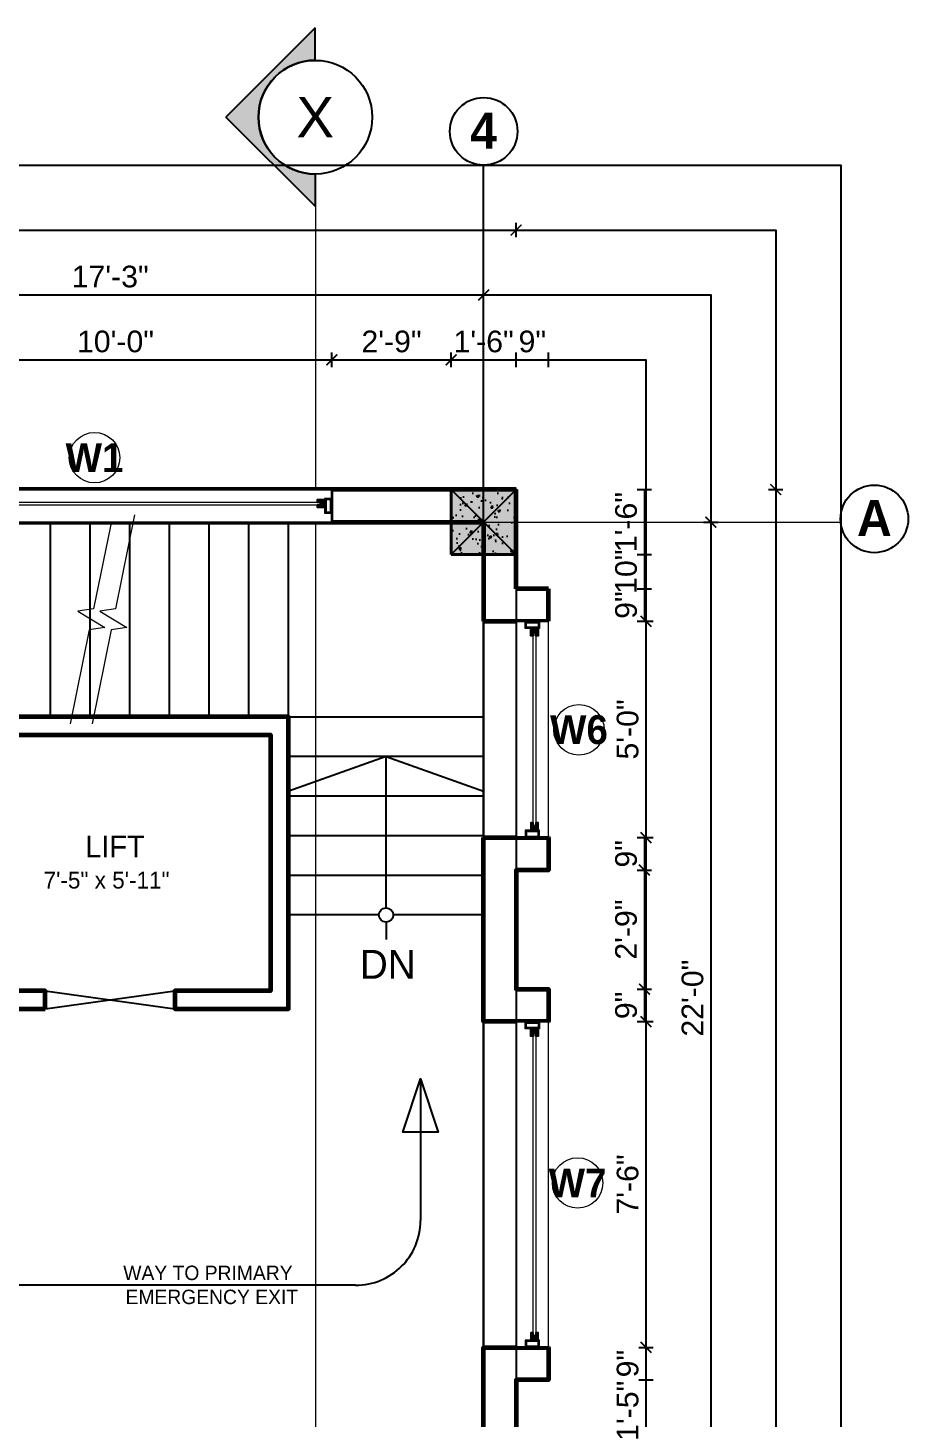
# Model space of a CAD drawing. Header units: feet. Extents: x 109753 to 150441, y 47761 to 75080.
# Drawn here: x 128218.3 to 128462.4, y 51144.4 to 51530.1 of the extents above; entities that cross this region are included whole.
import ezdxf

# ---------------------------------------------------------------- set-up
doc = ezdxf.new("R2010")
doc.units = ezdxf.units.FT
doc.header["$LTSCALE"] = 50
doc.header["$MEASUREMENT"] = 0
doc.header["$PDMODE"] = 3
doc.header["$PDSIZE"] = -10
for name, pattern in [('( Hidden )', [0.375, 0.25, -0.125]), ('ACAD_ISO02W100', [15, 12, -3]), ('ACAD_ISO04W100', [30, 24, -3, 0, -3]), ('CENTER', [2, 1.25, -0.25, 0.25, -0.25])]:
    doc.linetypes.add(name, pattern=pattern)
doc.layers.add('A-ANNO-MASK', color=7, linetype='Continuous', lineweight=13, true_color=0xffffff)
for name, color, linetype, lineweight in [('A-Furniture', 175, 'Continuous', 0), ('CENTRELINE', 146, 'CENTER', 18), ('COLUMN', 16, 'Continuous', 40), ('DIMENSION', 5, 'Continuous', 15), ('STAIRCASE', 210, 'Continuous', 25), ('TEXT', 181, 'Continuous', 13), ('WALL', 1, 'Continuous', 60), ('WINDOW', 197, 'Continuous', 25)]:
    doc.layers.add(name, color=color, linetype=linetype, lineweight=lineweight)
doc.layers.add('HACTH', color=251, linetype='Continuous')
doc.styles.add('GL_Imperial', font='GOTHIC.TTF', dxfattribs={"height": 8})
doc.styles.add('SANS', font='sanss___.ttf', dxfattribs={"height": 11.81102362204724})
doc.styles.add('STYLUS', font='stylu.ttf')
doc.styles.add('TIMES', font='arial.ttf')
doc.dimstyles.new("1-8'", dxfattribs={"dimtxt": 6, "dimasz": 3, "dimexe": 2, "dimexo": 1, "dimgap": 2, "dimtad": 1, "dimdec": 0, "dimzin": 3, "dimdsep": 46, "dimlunit": 4, "dimtxsty": 'TIMES', "dimblk": 'ARCHTICK', "dimcen": 8, "dimdle": 2, "dimclrt": 7, "dimadec": 0, "dimazin": 0, "dimtfac": 1, "dimtdec": 0, "dimtix": 1, "dimtmove": 0, "dimatfit": 3, "dimfxl": 2, "dimfxlon": 1, "dimarcsym": 0})

# ---------------------------------------------------------------- blocks, each defined once
blk = doc.blocks.new('A$Cb5c74cea')
at = {"true_color": 0xffffff, "transparency": 33554687}
h = blk.add_hatch(color=7, dxfattribs=at)
h.dxf.hatch_style = 1
h.paths.add_polyline_path([(-9, -9), (9, -9), (9, 9), (-9, 9)])
at = {"layer": 'HACTH', "transparency": 33554623}
h = blk.add_hatch(dxfattribs=at)
h.set_pattern_fill('AR-CONC', color=256)
h.set_pattern_definition([(49.99999999999999, (-126497.0296379852, -50480.55175068545), (7.172601826007535, -0.6275213498259511), [0.75, -8.25]), (355, (-126497.0296379852, -50480.55175068545), (-1.38751333613, 7.521921337000118), [0.6, -6.6]), (100.45144446, (-126496.4319211752, -50480.60404412545), (5.78508846727112, 6.894399909686294), [0.6374019199999997, -7.011421119999998]), (46.18420000000001, (-126497.0296379852, -50478.55175068545), (10.67241330671572, -1.655192807930765), [1.125, -12.375]), (96.63563549, (-126496.1402705352, -50478.68968375545), (9.346619456742284, 9.741186007745505), [0.95610342, -10.5171376]), (351.1841639899999, (-126497.0296379852, -50478.55175068545), (9.346619450547731, 9.741186002699902), [0.9, -9.90000001]), (21, (-126496.0296379852, -50479.05175068545), (5.969070521184617, -4.026188906653388), [0.75, -8.25]), (326.0000000000001, (-126496.0296379852, -50479.05175068545), (2.433153319215817, 7.25150045046853), [0.6, -6.6]), (71.45144474, (-126495.5322154452, -50479.38726642545), (8.402223767299711, 3.225311528063538), [0.6374019000000001, -7.01142112]), (37.50000000000001, (-126497.0296379852, -50480.55175068545), (0.1215985531729067, 3.328938538313115), [0, -6.52, 0, -6.7, 0, -6.625]), (7.499999999999999, (-126497.0296379852, -50480.55175068545), (2.630695374421486, 3.944117118823602), [0, -3.82, 0, -6.37, 0, -2.525]), (327.5, (-126499.2596379852, -50480.55175068545), (5.33822436172409, -0.2255487173437976), [0, -2.5, 0, -7.8, 0, -10.35]), (317.5, (-126500.2596379852, -50480.55175068545), (5.831861693423862, 1.001049823323177), [0, -3.25, 0, -5.18, 0, -7.35])])
h.paths.add_polyline_path([(-9, -9), (9, -9), (9, 9), (-9, 9)])
at = {"layer": 'COLUMN'}
blk.add_lwpolyline([(-9, -9), (9, -9), (9, 9), (-9, 9)], close=True, dxfattribs=at)
at = {"layer": 'Defpoints', "color": 18, "true_color": 0x000000}
for p, q in [((-9, -9), (9, 9)), ((-9, 9), (9, -9))]:
    blk.add_line(p, q, dxfattribs=at)
blk = doc.blocks.new('ARROW')
at = {"layer": 'A-ANNO-MASK'}
h = blk.add_hatch(color=256, dxfattribs=at)
edge = h.paths.add_edge_path()
edge.add_line((0, 17169.44834330531), (0, 26968.98400393563))
edge.add_line((0, 26968.98400393563), (-26968.9840039349, 0))
edge.add_line((-26968.9840039349, 0), (0, -26968.98400393508))
edge.add_line((0, -26968.98400393508), (0, -17169.44834330531))
edge.add_ellipse((0, 0), major_axis=(-12140.63335278354, 12140.63335278354), ratio=0.9999999999999748, start_angle=-45.00000000000068, end_angle=134.9999999999993, ccw=False)
for p, q in [((0, 26968.98400393563), (-26968.9840039349, 0)), ((0, 17169.44834330531), (0, 26968.98400393563)), ((0, -26968.98400393508), (-26968.9840039349, 0)), ((-26968.9840039349, 0), (0, -26968.98400393508)), ((0, -26968.98400393508), (0, -17169.44834330531))]:
    blk.add_line(p, q)
blk.add_ellipse((0, 0), major_axis=(12140.63335278354, 12140.63335278354), ratio=0.9999999999999746, start_param=0.785398163397461, end_param=3.926990816987254)
blk = doc.blocks.new('_ArchTick')
at = {"color": 0, "linetype": 'ByBlock', "const_width": 0.15}
blk.add_lwpolyline([(-0.5, -0.5), (0.5, 0.5)], dxfattribs=at)
blk = doc.blocks.new('*D1284')
at = {"layer": 'Defpoints', "color": 0, "transparency": 16777216}
for p in [(128344.7215826678, 51456.02433463007), (128137.6404583096, 51402.02433463007), (128344.7215826678, 51402.02433463007)]:
    blk.add_point(p, dxfattribs=at)
at = {"layer": 'DIMENSION', "color": 0, "lineweight": -2, "transparency": 16777216}
for p, q in [((128135.6404583096, 51456.02433463007), (128346.7215826678, 51456.02433463007)), ((128137.6404583096, 51454.02433463007), (128137.6404583096, 51458.02433463007)), ((128344.7215826678, 51454.02433463007), (128344.7215826678, 51458.02433463007))]:
    blk.add_line(p, q, dxfattribs=at)
at = {"layer": 'DIMENSION', "color": 0, "lineweight": -2, "transparency": 16777216, "xscale": 3, "yscale": 3, "zscale": 3, "rotation": 180}
blk.add_blockref('_ArchTick', (128137.6404583096, 51456.02433463007), dxfattribs=at)
at = {"layer": 'DIMENSION', "color": 0, "lineweight": -2, "transparency": 16777216, "xscale": 3, "yscale": 3, "zscale": 3}
blk.add_blockref('_ArchTick', (128344.7215826678, 51456.02433463007), dxfattribs=at)
at = {"layer": 'DIMENSION', "color": 7, "transparency": 16777216, "insert": (128241.1810204887, 51461.08981894112), "char_height": 6, "attachment_point": 5, "style": 'TIMES'}
blk.add_mtext('17\'-3"', dxfattribs=at)
blk = doc.blocks.new('*D1285')
at = {"layer": 'Defpoints', "color": 0, "transparency": 16777216}
for p in [(128353.7215826679, 51393.0243346301), (128353.7215826679, 51128.90618864393), (128407.7215826696, 51128.90618864393)]:
    blk.add_point(p, dxfattribs=at)
at = {"layer": 'DIMENSION', "color": 0, "lineweight": -2, "transparency": 16777216}
for p, q in [((128407.7215826696, 51395.0243346301), (128407.7215826696, 51126.90618864393)), ((128405.7215826696, 51393.0243346301), (128409.7215826696, 51393.0243346301)), ((128405.7215826696, 51128.90618864393), (128409.7215826696, 51128.90618864393))]:
    blk.add_line(p, q, dxfattribs=at)
at = {"layer": 'DIMENSION', "color": 0, "lineweight": -2, "transparency": 16777216, "xscale": 3, "yscale": 3, "zscale": 3}
for p, rotation in [((128407.7215826696, 51393.0243346301), 90), ((128407.7215826696, 51128.90618864393), 270)]:
    blk.add_blockref('_ArchTick', p, dxfattribs=dict(at, rotation=rotation))
at = {"layer": 'DIMENSION', "color": 7, "transparency": 16777216, "insert": (128402.6581447432, 51260.96526163696), "char_height": 6, "attachment_point": 5, "rotation": 90, "style": 'TIMES'}
blk.add_mtext('22\'-0"', dxfattribs=at)
blk = doc.blocks.new('*D1296')
at = {"layer": 'Defpoints', "color": 0, "transparency": 16777216}
for p in [(128353.7215826678, 51474.02433463007), (127612.7215826678, 51402.02433463007), (128353.7215826678, 51402.02433463007)]:
    blk.add_point(p, dxfattribs=at)
at = {"layer": 'DIMENSION', "color": 0, "lineweight": -2, "transparency": 16777216}
for p, q in [((127612.7215826678, 51472.02433463007), (127612.7215826678, 51476.02433463007)), ((128353.7215826678, 51472.02433463007), (128353.7215826678, 51476.02433463007)), ((127610.7215826678, 51474.02433463007), (128355.7215826678, 51474.02433463007))]:
    blk.add_line(p, q, dxfattribs=at)
at = {"layer": 'DIMENSION', "color": 0, "lineweight": -2, "transparency": 16777216, "xscale": 3, "yscale": 3, "zscale": 3, "rotation": 180}
blk.add_blockref('_ArchTick', (127612.7215826678, 51474.02433463007), dxfattribs=at)
at = {"layer": 'DIMENSION', "color": 0, "lineweight": -2, "transparency": 16777216, "xscale": 3, "yscale": 3, "zscale": 3}
blk.add_blockref('_ArchTick', (128353.7215826678, 51474.02433463007), dxfattribs=at)
at = {"layer": 'DIMENSION', "color": 7, "transparency": 16777216, "insert": (127983.2215826678, 51479.0877725564), "char_height": 6, "attachment_point": 5, "style": 'TIMES'}
blk.add_mtext('61\'-9"', dxfattribs=at)
blk = doc.blocks.new('*D1297')
at = {"layer": 'Defpoints', "color": 0, "transparency": 16777216}
for p in [(128353.7215826679, 51402.0243346301), (128353.7215826679, 50471.55175068548), (128425.7215826696, 50471.55175068548)]:
    blk.add_point(p, dxfattribs=at)
at = {"layer": 'DIMENSION', "color": 0, "lineweight": -2, "transparency": 16777216}
for p, q in [((128423.7215826696, 51402.0243346301), (128427.7215826696, 51402.0243346301)), ((128425.7215826696, 51404.0243346301), (128425.7215826696, 50469.55175068548)), ((128423.7215826696, 50471.55175068548), (128427.7215826696, 50471.55175068548))]:
    blk.add_line(p, q, dxfattribs=at)
at = {"layer": 'DIMENSION', "color": 0, "lineweight": -2, "transparency": 16777216, "xscale": 3, "yscale": 3, "zscale": 3}
for p, rotation in [((128425.7215826696, 51402.0243346301), 90), ((128425.7215826696, 50471.55175068548), 270)]:
    blk.add_blockref('_ArchTick', p, dxfattribs=dict(at, rotation=rotation))
at = {"layer": 'DIMENSION', "color": 7, "transparency": 16777216, "insert": (128420.6581447432, 50936.78804265774), "char_height": 6, "attachment_point": 5, "rotation": 90, "style": 'TIMES'}
blk.add_mtext('77\'-6"', dxfattribs=at)
blk = doc.blocks.new('WIN 4 FRAME')
at = {"true_color": 0x939598}
h = blk.add_hatch(color=252, dxfattribs=at)
h.dxf.hatch_style = 1
h.paths.add_polyline_path([(1.818989403545856e-12, 4.049813805987469), (2.101020072586834e-06, 5.060473995399661e-07), (2.024908759564823, 9.094947017729282e-13), (2.024908759564823, 2.024906570480198), (2.02490641305485, 2.024906570479288), (2.024906696263315, 4.049813318782071)])
h.paths.add_polyline_path([(1.61992746524993, 0.4049814344280094), (0.4049815433245385, 0.4049814344280094), (0.404981543323629, 3.644832375327496), (1.61992746524993, 3.644832375327496)], flags=16)
at = {"lineweight": 18}
for points in [[(2.024908759563004, 0), (2.024908759563004, 4.049813805987469), (0, 4.049813805987469), (0, 0)], [(0.40498154332181, 3.644832375326587), (0.4049815433227195, 0.4049814344261904), (1.619927465248111, 0.4049814344261904), (1.619927465248111, 3.644832375326587)]]:
    blk.add_lwpolyline(points, close=True, dxfattribs=at)
blk = doc.blocks.new('WIN IN FRAME 2')
at = {"true_color": 0x939598}
h = blk.add_hatch(color=252, dxfattribs=at)
h.dxf.hatch_style = 1
h.paths.add_polyline_path([(-3.802797436947003e-07, 2.024906748300964), (-4.547473508864641e-13, -9.094947017729282e-13), (2.02490491240178, 3.802788341999985e-07), (2.02490479645212, 0.6074723853880641), (1.214942129258816, 0.6074722181956531), (1.214941962037756, 1.417434885379407), (2.024904666966449, 1.417435052582732), (2.024904233848702, 2.024906694837227)])
blk.add_lwpolyline([(1.214941962037756, 1.417434885379407), (2.024904666966449, 1.417435052582732), (2.024904233848702, 2.024906694836318), (-3.802797436947003e-07, 2.024907235507271), (0, 0), (2.02490491240178, 3.802788341999985e-07), (2.024904796439387, 0.6075378326295322), (1.214942129258816, 0.6074722181956531)], close=True)
blk = doc.blocks.new('*U527')
blk.add_wipeout([(0, -0.20000000000030127), (119.9999999999999, -0.20000000000797513), (119.9999999999999, 9.19999999999169), (0, 9.2000000000007)]).dxf.layer = 'WINDOW'
at = {"layer": 'WINDOW', "color": 35, "lineweight": 5}
for p, q in [((120, 8.999999999992344), (0, 9)), ((120, -7.658902751772027e-12), (0, 0))]:
    blk.add_line(p, q, dxfattribs=at)
at = {"layer": 'WINDOW', "color": 10, "lineweight": 35}
for p, q in [((0, 0), (0, 9)), ((120, -7.658902751772027e-12), (120, 8.999999999992344))]:
    blk.add_line(p, q, dxfattribs=at)
at = {"layer": 'WINDOW', "lineweight": 9}
blk.add_lwpolyline([(3.23985088882182, 3.487546825684149), (116.7601492783992, 3.48754682567649), (116.7601492783992, 4.297509492860243), (3.23985088882182, 4.297509492867903)], close=True, dxfattribs=at)
at = {"layer": 'WINDOW', "lineweight": 5}
for name, p in [('WIN 4 FRAME', (0, 2.47509309700672)), ('WIN IN FRAME 2', (2.024908759563004, 2.880074607488496))]:
    blk.add_blockref(name, p, dxfattribs=at)
at = {"layer": 'WINDOW', "lineweight": 5, "xscale": -1}
for name, p in [('WIN IN FRAME 2', (117.975091240437, 2.880074607480837)), ('WIN 4 FRAME', (120, 2.475093096999061))]:
    blk.add_blockref(name, p, dxfattribs=at)
blk = doc.blocks.new('*U522')
blk.add_wipeout([(0, -0.20000000000024443), (59.99999999999992, -0.20000000000408136), (59.99999999999992, 9.19999999999554), (0, 9.200000000000728)]).dxf.layer = 'WINDOW'
at = {"layer": 'WINDOW', "color": 35, "lineweight": 5}
for p, q in [((59.99999999999999, 8.99999999999617), (0, 9)), ((59.99999999999999, -3.829451375886013e-12), (0, 0))]:
    blk.add_line(p, q, dxfattribs=at)
at = {"layer": 'WINDOW', "color": 10, "lineweight": 35}
for p, q in [((0, 0), (0, 9)), ((59.99999999999999, -3.829451375886013e-12), (59.99999999999999, 8.99999999999617))]:
    blk.add_line(p, q, dxfattribs=at)
at = {"layer": 'WINDOW', "lineweight": 9}
blk.add_lwpolyline([(3.23985088882182, 3.487546825684149), (56.76014927839923, 3.487546825680319), (56.76014927839923, 4.297509492864074), (3.23985088882182, 4.297509492867903)], close=True, dxfattribs=at)
at = {"layer": 'WINDOW', "lineweight": 5}
for name, p in [('WIN 4 FRAME', (0, 2.47509309700672)), ('WIN IN FRAME 2', (2.024908759563004, 2.880074607488496))]:
    blk.add_blockref(name, p, dxfattribs=at)
at = {"layer": 'WINDOW', "lineweight": 5, "xscale": -1}
for name, p in [('WIN IN FRAME 2', (57.97509124043698, 2.880074607484666)), ('WIN 4 FRAME', (59.99999999999999, 2.475093097002891))]:
    blk.add_blockref(name, p, dxfattribs=at)
blk = doc.blocks.new('*U529')
blk.add_wipeout([(0, -0.20000000000023022), (90.37023488315755, -0.20000000000599982), (90.37023488315755, 9.199999999993622), (0, 9.200000000000756)]).dxf.layer = 'WINDOW'
at = {"layer": 'WINDOW', "color": 35, "lineweight": 5}
for p, q in [((90.37023488315761, 8.99999999999423), (0, 9)), ((90.37023488315761, -5.767807005207502e-12), (0, 0))]:
    blk.add_line(p, q, dxfattribs=at)
at = {"layer": 'WINDOW', "color": 10, "lineweight": 35}
for p, q in [((0, 0), (0, 9)), ((90.37023488315761, -5.767807005207502e-12), (90.37023488315761, 8.99999999999423))]:
    blk.add_line(p, q, dxfattribs=at)
at = {"layer": 'WINDOW', "lineweight": 9}
blk.add_lwpolyline([(3.23985088882182, 3.487546825684149), (87.13038416155685, 3.487546825678381), (87.13038416155685, 4.297509492862136), (3.23985088882182, 4.297509492867903)], close=True, dxfattribs=at)
at = {"layer": 'WINDOW', "lineweight": 5}
for name, p in [('WIN 4 FRAME', (0, 2.47509309700672)), ('WIN IN FRAME 2', (2.024908759563004, 2.880074607488496))]:
    blk.add_blockref(name, p, dxfattribs=at)
at = {"layer": 'WINDOW', "lineweight": 5, "xscale": -1}
for name, p in [('WIN IN FRAME 2', (88.3453261235946, 2.880074607482728)), ('WIN 4 FRAME', (90.37023488315761, 2.475093097000952))]:
    blk.add_blockref(name, p, dxfattribs=at)
blk = doc.blocks.new('*D1322')
at = {"layer": 'Defpoints', "color": 0, "transparency": 16777216}
for p in [(128302.6511583877, 51438.02433463001), (128182.6511583877, 51402.22433463005), (128302.6511583877, 51402.02433463007)]:
    blk.add_point(p, dxfattribs=at)
at = {"layer": 'DIMENSION', "color": 0, "lineweight": -2, "transparency": 16777216}
for p, q in [((128180.6511583877, 51438.02433463001), (128304.6511583877, 51438.02433463001)), ((128182.6511583877, 51436.02433463001), (128182.6511583877, 51440.02433463001)), ((128302.6511583877, 51436.02433463001), (128302.6511583877, 51440.02433463001))]:
    blk.add_line(p, q, dxfattribs=at)
at = {"layer": 'DIMENSION', "color": 0, "lineweight": -2, "transparency": 16777216, "xscale": 3, "yscale": 3, "zscale": 3, "rotation": 180}
blk.add_blockref('_ArchTick', (128182.6511583877, 51438.02433463001), dxfattribs=at)
at = {"layer": 'DIMENSION', "color": 0, "lineweight": -2, "transparency": 16777216, "xscale": 3, "yscale": 3, "zscale": 3}
blk.add_blockref('_ArchTick', (128302.6511583877, 51438.02433463001), dxfattribs=at)
at = {"layer": 'DIMENSION', "color": 7, "transparency": 16777216, "insert": (128242.6511583877, 51443.08777255634), "char_height": 6, "attachment_point": 5, "style": 'TIMES'}
blk.add_mtext('10\'-0"', dxfattribs=at)
blk = doc.blocks.new('*D1323')
at = {"layer": 'Defpoints', "color": 0, "transparency": 16777216}
for p in [(128335.7215826678, 51438.02433463001), (128302.6511583877, 51402.02433463007), (128335.7215826678, 51402.02433463007)]:
    blk.add_point(p, dxfattribs=at)
at = {"layer": 'DIMENSION', "color": 0, "lineweight": -2, "transparency": 16777216}
for p, q in [((128300.6511583877, 51438.02433463001), (128337.7215826678, 51438.02433463001)), ((128302.6511583877, 51436.02433463001), (128302.6511583877, 51440.02433463001)), ((128335.7215826678, 51436.02433463001), (128335.7215826678, 51440.02433463001))]:
    blk.add_line(p, q, dxfattribs=at)
at = {"layer": 'DIMENSION', "color": 0, "lineweight": -2, "transparency": 16777216, "xscale": 3, "yscale": 3, "zscale": 3, "rotation": 180}
blk.add_blockref('_ArchTick', (128302.6511583877, 51438.02433463001), dxfattribs=at)
at = {"layer": 'DIMENSION', "color": 0, "lineweight": -2, "transparency": 16777216, "xscale": 3, "yscale": 3, "zscale": 3}
blk.add_blockref('_ArchTick', (128335.7215826678, 51438.02433463001), dxfattribs=at)
at = {"layer": 'DIMENSION', "color": 7, "transparency": 16777216, "insert": (128319.1863705278, 51443.08777255634), "char_height": 6, "attachment_point": 5, "style": 'TIMES'}
blk.add_mtext('2\'-9"', dxfattribs=at)
blk = doc.blocks.new('*D1324')
at = {"layer": 'Defpoints', "color": 0, "transparency": 16777216}
for p in [(128353.7215826678, 51438.02433463001), (128335.7215826678, 51402.02433463007), (128353.7215826678, 51402.02433463007)]:
    blk.add_point(p, dxfattribs=at)
at = {"layer": 'DIMENSION', "color": 0, "lineweight": -2, "transparency": 16777216}
for p, q in [((128335.7215826678, 51436.02433463001), (128335.7215826678, 51440.02433463001)), ((128335.7215826678, 51438.02433463001), (128353.7215826678, 51438.02433463001)), ((128353.7215826678, 51436.02433463001), (128353.7215826678, 51440.02433463001))]:
    blk.add_line(p, q, dxfattribs=at)
at = {"layer": 'DIMENSION', "color": 7, "transparency": 16777216, "insert": (128344.7215826678, 51443.08777255634), "char_height": 6, "attachment_point": 5, "style": 'TIMES'}
blk.add_mtext('1\'-6"', dxfattribs=at)
blk = doc.blocks.new('*D1325')
at = {"layer": 'Defpoints', "color": 0, "transparency": 16777216}
for p in [(128353.7215826679, 51402.0243346301), (128353.7215826679, 51384.0243346301), (128389.2943392599, 51384.0243346301)]:
    blk.add_point(p, dxfattribs=at)
at = {"layer": 'DIMENSION', "color": 0, "lineweight": -2, "transparency": 16777216}
for p, q in [((128387.2943392599, 51402.0243346301), (128391.2943392599, 51402.0243346301)), ((128389.2943392599, 51402.0243346301), (128389.2943392599, 51384.0243346301)), ((128387.2943392599, 51384.0243346301), (128391.2943392599, 51384.0243346301))]:
    blk.add_line(p, q, dxfattribs=at)
at = {"layer": 'DIMENSION', "color": 7, "transparency": 16777216, "insert": (128384.2309013336, 51393.02433463005), "char_height": 6, "attachment_point": 5, "rotation": 90, "style": 'TIMES'}
blk.add_mtext('1\'-6"', dxfattribs=at)
blk = doc.blocks.new('*D1326')
at = {"layer": 'Defpoints', "color": 0, "transparency": 16777216}
for p in [(128353.9215826679, 51365.49479813025), (128353.7215826679, 51305.49479813025), (128389.7215826704, 51305.49479813025)]:
    blk.add_point(p, dxfattribs=at)
at = {"layer": 'DIMENSION', "color": 0, "lineweight": -2, "transparency": 16777216}
for p, q in [((128389.7215826704, 51367.49479813025), (128389.7215826704, 51303.49479813025)), ((128387.7215826704, 51365.49479813025), (128391.7215826704, 51365.49479813025)), ((128387.7215826704, 51305.49479813025), (128391.7215826704, 51305.49479813025))]:
    blk.add_line(p, q, dxfattribs=at)
at = {"layer": 'DIMENSION', "color": 0, "lineweight": -2, "transparency": 16777216, "xscale": 3, "yscale": 3, "zscale": 3}
for p, rotation in [((128389.7215826704, 51365.49479813025), 90), ((128389.7215826704, 51305.49479813025), 270)]:
    blk.add_blockref('_ArchTick', p, dxfattribs=dict(at, rotation=rotation))
at = {"layer": 'DIMENSION', "color": 7, "transparency": 16777216, "insert": (128384.658144744, 51335.4947981302), "char_height": 6, "attachment_point": 5, "rotation": 90, "style": 'TIMES'}
blk.add_mtext('5\'-0"', dxfattribs=at)
blk = doc.blocks.new('*D1327')
at = {"layer": 'Defpoints', "color": 0, "transparency": 16777216}
for p in [(128353.9215826679, 51254.45070724677), (128353.7215826679, 51164.08047236361), (128389.7215826706, 51164.08047236361)]:
    blk.add_point(p, dxfattribs=at)
at = {"layer": 'DIMENSION', "color": 0, "lineweight": -2, "transparency": 16777216}
for p, q in [((128389.7215826706, 51256.45070724677), (128389.7215826706, 51162.08047236361)), ((128387.7215826706, 51254.45070724677), (128391.7215826706, 51254.45070724677)), ((128387.7215826706, 51164.08047236361), (128391.7215826706, 51164.08047236361))]:
    blk.add_line(p, q, dxfattribs=at)
at = {"layer": 'DIMENSION', "color": 0, "lineweight": -2, "transparency": 16777216, "xscale": 3, "yscale": 3, "zscale": 3}
for p, rotation in [((128389.7215826706, 51254.45070724677), 90), ((128389.7215826706, 51164.08047236361), 270)]:
    blk.add_blockref('_ArchTick', p, dxfattribs=dict(at, rotation=rotation))
at = {"layer": 'DIMENSION', "color": 7, "transparency": 16777216, "insert": (128384.6581447442, 51209.26558980514), "char_height": 6, "attachment_point": 5, "rotation": 90, "style": 'TIMES'}
blk.add_mtext('7\'-6"', dxfattribs=at)
blk = doc.blocks.new('*D1357')
at = {"layer": 'Defpoints', "color": 0, "transparency": 16777216}
for p in [(128362.7215826678, 51438.02433463001), (128353.7215826678, 51402.02433463007), (128362.7215826678, 51374.49479813022)]:
    blk.add_point(p, dxfattribs=at)
at = {"layer": 'DIMENSION', "color": 0, "lineweight": -2, "transparency": 16777216}
for p, q in [((128353.7215826678, 51436.02433463001), (128353.7215826678, 51440.02433463001)), ((128353.7215826678, 51438.02433463001), (128362.7215826678, 51438.02433463001)), ((128362.7215826678, 51436.02433463001), (128362.7215826678, 51440.02433463001))]:
    blk.add_line(p, q, dxfattribs=at)
at = {"layer": 'DIMENSION', "color": 7, "transparency": 16777216, "insert": (128358.2215826678, 51443.08777255634), "char_height": 6, "attachment_point": 5, "style": 'TIMES'}
blk.add_mtext('9"', dxfattribs=at)
blk = doc.blocks.new('*D1360')
at = {"layer": 'Defpoints', "color": 0, "transparency": 16777216}
for p in [(128353.7215826679, 51384.0243346301), (128362.7215826679, 51374.49479813025), (128389.29433926, 51374.49479813025)]:
    blk.add_point(p, dxfattribs=at)
at = {"layer": 'DIMENSION', "color": 0, "lineweight": -2, "transparency": 16777216}
for p, q in [((128387.29433926, 51384.0243346301), (128391.29433926, 51384.0243346301)), ((128389.29433926, 51384.0243346301), (128389.29433926, 51374.49479813025)), ((128387.29433926, 51374.49479813025), (128391.29433926, 51374.49479813025))]:
    blk.add_line(p, q, dxfattribs=at)
at = {"layer": 'DIMENSION', "color": 7, "transparency": 16777216, "insert": (128384.2309013336, 51379.25956638013), "char_height": 6, "attachment_point": 5, "rotation": 90, "style": 'TIMES'}
blk.add_mtext('10"', dxfattribs=at)
blk = doc.blocks.new('*D1361')
at = {"layer": 'Defpoints', "color": 0, "transparency": 16777216}
for p in [(128362.7215826679, 51374.49479813025), (128362.7215826679, 51365.49479813025), (128389.2943392602, 51365.49479813025)]:
    blk.add_point(p, dxfattribs=at)
at = {"layer": 'DIMENSION', "color": 0, "lineweight": -2, "transparency": 16777216}
for p, q in [((128387.2943392602, 51374.49479813025), (128391.2943392602, 51374.49479813025)), ((128389.2943392602, 51374.49479813025), (128389.2943392602, 51365.49479813025)), ((128387.2943392602, 51365.49479813025), (128391.2943392602, 51365.49479813025))]:
    blk.add_line(p, q, dxfattribs=at)
at = {"layer": 'DIMENSION', "color": 7, "transparency": 16777216, "insert": (128384.2309013338, 51369.9947981302), "char_height": 6, "attachment_point": 5, "rotation": 90, "style": 'TIMES'}
blk.add_mtext('9"', dxfattribs=at)
blk = doc.blocks.new('*D1368')
at = {"layer": 'Defpoints', "color": 0, "transparency": 16777216}
for p in [(128353.7215826679, 51305.49479813025), (128362.7215826679, 51296.49479813025), (128389.2943392606, 51296.49479813025)]:
    blk.add_point(p, dxfattribs=at)
at = {"layer": 'DIMENSION', "color": 0, "lineweight": -2, "transparency": 16777216}
for p, q in [((128387.2943392606, 51305.49479813025), (128391.2943392606, 51305.49479813025)), ((128389.2943392606, 51305.49479813025), (128389.2943392606, 51296.49479813025)), ((128387.2943392606, 51296.49479813025), (128391.2943392606, 51296.49479813025))]:
    blk.add_line(p, q, dxfattribs=at)
at = {"layer": 'DIMENSION', "color": 7, "transparency": 16777216, "insert": (128384.2309013343, 51300.9947981302), "char_height": 6, "attachment_point": 5, "rotation": 90, "style": 'TIMES'}
blk.add_mtext('9"', dxfattribs=at)
blk = doc.blocks.new('*D1369')
at = {"layer": 'Defpoints', "color": 0, "transparency": 16777216}
for p in [(128362.7215826679, 51296.49479813025), (128362.7215826679, 51263.45070724677), (128389.2943392608, 51263.45070724677)]:
    blk.add_point(p, dxfattribs=at)
at = {"layer": 'DIMENSION', "color": 0, "lineweight": -2, "transparency": 16777216}
for p, q in [((128389.2943392608, 51298.49479813025), (128389.2943392608, 51261.45070724677)), ((128387.2943392608, 51296.49479813025), (128391.2943392608, 51296.49479813025)), ((128387.2943392608, 51263.45070724677), (128391.2943392608, 51263.45070724677))]:
    blk.add_line(p, q, dxfattribs=at)
at = {"layer": 'DIMENSION', "color": 0, "lineweight": -2, "transparency": 16777216, "xscale": 3, "yscale": 3, "zscale": 3}
for p, rotation in [((128389.2943392608, 51296.49479813025), 90), ((128389.2943392608, 51263.45070724677), 270)]:
    blk.add_blockref('_ArchTick', p, dxfattribs=dict(at, rotation=rotation))
at = {"layer": 'DIMENSION', "color": 7, "transparency": 16777216, "insert": (128384.2309013345, 51279.97275268846), "char_height": 6, "attachment_point": 5, "rotation": 90, "style": 'TIMES'}
blk.add_mtext('2\'-9"', dxfattribs=at)
blk = doc.blocks.new('*D1370')
at = {"layer": 'Defpoints', "color": 0, "transparency": 16777216}
for p in [(128362.7215826679, 51263.45070724677), (128362.9215826679, 51254.45070724677), (128389.2943392609, 51254.45070724677)]:
    blk.add_point(p, dxfattribs=at)
at = {"layer": 'DIMENSION', "color": 0, "lineweight": -2, "transparency": 16777216}
for p, q in [((128387.2943392609, 51263.45070724677), (128391.2943392609, 51263.45070724677)), ((128389.2943392609, 51263.45070724677), (128389.2943392609, 51254.45070724677)), ((128387.2943392609, 51254.45070724677), (128391.2943392609, 51254.45070724677))]:
    blk.add_line(p, q, dxfattribs=at)
at = {"layer": 'DIMENSION', "color": 7, "transparency": 16777216, "insert": (128384.2309013346, 51258.95070724672), "char_height": 6, "attachment_point": 5, "rotation": 90, "style": 'TIMES'}
blk.add_mtext('9"', dxfattribs=at)
blk = doc.blocks.new('*D1371')
at = {"layer": 'Defpoints', "color": 0, "transparency": 16777216}
for p in [(128353.7215826679, 51164.08047236361), (128362.7215826679, 51155.08047236361), (128389.7215826707, 51155.08047236361)]:
    blk.add_point(p, dxfattribs=at)
at = {"layer": 'DIMENSION', "color": 0, "lineweight": -2, "transparency": 16777216}
for p, q in [((128387.7215826707, 51164.08047236361), (128391.7215826707, 51164.08047236361)), ((128389.7215826707, 51164.08047236361), (128389.7215826707, 51155.08047236361)), ((128387.7215826707, 51155.08047236361), (128391.7215826707, 51155.08047236361))]:
    blk.add_line(p, q, dxfattribs=at)
at = {"layer": 'DIMENSION', "color": 7, "transparency": 16777216, "insert": (128384.6581447443, 51159.58047236356), "char_height": 6, "attachment_point": 5, "rotation": 90, "style": 'TIMES'}
blk.add_mtext('9"', dxfattribs=at)
blk = doc.blocks.new('*D1362')
at = {"layer": 'Defpoints', "color": 0, "transparency": 16777216}
for p in [(128362.7215826679, 51155.08047236361), (128353.7215826679, 51137.90618864393), (128389.7215826708, 51137.90618864393)]:
    blk.add_point(p, dxfattribs=at)
at = {"layer": 'DIMENSION', "color": 0, "lineweight": -2, "transparency": 16777216}
for p, q in [((128387.7215826708, 51155.08047236361), (128391.7215826708, 51155.08047236361)), ((128389.7215826708, 51155.08047236361), (128389.7215826708, 51137.90618864393)), ((128387.7215826708, 51137.90618864393), (128391.7215826708, 51137.90618864393))]:
    blk.add_line(p, q, dxfattribs=at)
at = {"layer": 'DIMENSION', "color": 7, "transparency": 16777216, "insert": (128384.6581447444, 51146.49333050372), "char_height": 6, "attachment_point": 5, "rotation": 90, "style": 'TIMES'}
blk.add_mtext('1\'-5"', dxfattribs=at)

msp = doc.modelspace()

# ---------------------------------------------------------------- linework, layer by layer
at = {"linetype": 'ACAD_ISO04W100', "ltscale": 3}
msp.add_line((128344.7215826678, 50369.55175068545), (128344.7215826678, 51492.02433463007), dxfattribs=at)
for p, q in [((128344.7215826678, 51365.49479813022), (128344.7215826678, 51305.49479813022)), ((128317.6810204888, 51328.02433463007), (128290.6810204888, 51318.41703425111)), ((128317.6810204888, 51286.02433463001), (128317.6810204888, 51328.02433463007)), ((128317.6810204888, 51328.02433463007), (128344.6810204888, 51318.41703425111)), ((128317.6810204888, 51282.02433463001), (128317.6810204888, 51277.26238457781)), ((128344.7215826678, 51254.45070724674), (128344.7215826678, 51164.08047236358))]:
    msp.add_line(p, q)
msp.add_lwpolyline([(128327.2285573259, 51238.58234914796), (128332.1092647393, 51223.77080586679), (128322.3478499124, 51223.77080586679), (128327.2285573259, 51238.58234914797), (128327.2285573259, 51223.77080586679)])
at = {"linetype": 'ACAD_ISO02W100'}
msp.add_lwpolyline([(128327.2285573259, 51223.77080586679), (128327.2285573259, 51199.2939275617, -0.414213562373095), (128309.2285573259, 51181.2939275617), (128065.1289741484, 51181.2939275617, 0.4142135623730951), (128005.1289741484, 51121.2939275617), (128005.1289741484, 51004.74488545612)], format="xyb", dxfattribs=at)
for centre, radius in [((128298.0537177397, 51505.33517779018), 15.7705529424192), ((128344.7215826678, 51501.39933463007), 9.37500000000001), ((128453.0552399463, 51393.90380424775), 9.37500000000001), ((128317.6810204888, 51284.02433463001), 2)]:
    msp.add_circle(centre, radius)
at = {"layer": 'A-Furniture'}
msp.add_lwpolyline([(128241.8821011019, 51394.98408772745), (128236.5817055841, 51368.96396427615), (128232.244015824, 51368.31676266425), (128239.7217684515, 51363.73190659542), (128235.3840786912, 51363.08470498388), (128230.0836831733, 51337.06458153257)], dxfattribs=at)
at = {"layer": 'CENTRELINE', "ltscale": 35}
for p, q in [((128298.0658489261, 51489.56462952546), (128298.0658489261, 50369.55174601961)), ((127510.7215826678, 51393.02433463007), (128443.7215826678, 51393.02433463007))]:
    msp.add_line(p, q, dxfattribs=at)
at = {"layer": 'Defpoints'}
for points in [[(127510.7215826678, 51492.02433463007), (128443.7215826678, 51492.02433463007), (128443.7215826678, 50369.55175068545), (127510.7215826678, 50369.55175068545)], [(127528.7215826678, 51474.02433463007), (128425.7215826678, 51474.02433463007), (128425.7215826678, 50387.55175068545), (127528.7215826678, 50387.55175068545)], [(127546.7215826678, 51456.02433463007), (128407.7215826678, 51456.02433463007), (128407.7215826678, 50405.55175068545), (127546.7215826678, 50405.55175068545)], [(127564.7215826678, 51438.02433463007), (128389.7215826678, 51438.02433463007), (128389.7215826678, 50423.55175068545), (127564.7215826678, 50423.55175068545)]]:
    msp.add_lwpolyline(points, close=True, dxfattribs=at)
at = {"layer": 'STAIRCASE'}
for p, q in [((128290.6404583096, 51339.02433463001), (128290.6404583096, 51393.02433463007)), ((128289.7215826678, 51339.02433463001), (128344.7215826678, 51339.02433463001)), ((128327.9662411086, 51328.02433463001), (128290.6404583096, 51328.02433463001)), ((128344.7215826678, 51328.02433463001), (128327.9662411086, 51328.02433463001)), ((128310.1225007302, 51317.02433463007), (128290.6404583096, 51317.02433463007)), ((128344.7215826678, 51317.02433463007), (128310.1225007302, 51317.02433463007)), ((128344.7215826678, 51306.02433463001), (128290.6404583096, 51306.02433463001)), ((128344.7215826678, 51295.02433463001), (128290.6404583096, 51295.02433463007)), ((128315.6810204888, 51284.02433463001), (128290.6404583096, 51284.02433463001)), ((128344.7215826678, 51284.02433463001), (128319.6810204888, 51284.02433463001))]:
    msp.add_line(p, q, dxfattribs=at)
at = {"layer": 'STAIRCASE', "linetype": '( Hidden )', "ltscale": 10}
for p, q in [((128223.1404583096, 51258.02433463001), (128259.1404583096, 51263.02433463001)), ((128223.1404583096, 51263.02433463001), (128259.1404583096, 51258.02433463001))]:
    msp.add_line(p, q, dxfattribs=at)
at = {"layer": 'WALL'}
for p, q in [((128353.7215826678, 51402.02433463007), (127612.7215826678, 51402.02433463007)), ((128353.7215826678, 51374.49479813022), (128353.7215826678, 51402.02433463007)), ((128137.6404583096, 51393.02433463007), (128344.7215826678, 51393.02433463007)), ((128344.7215826678, 51393.02433463007), (128344.7215826678, 51365.49479813022)), ((128362.7215826678, 51374.49479813022), (128353.7215826678, 51374.49479813022)), ((128362.7215826678, 51365.49479813022), (128362.7215826678, 51374.49479813022)), ((128344.7215826678, 51365.49479813022), (128362.7215826678, 51365.49479813022))]:
    msp.add_line(p, q, dxfattribs=at)
for points in [[(128223.1404583096, 51258.02433463001), (128223.1404583096, 51263.02433463001), (128196.6404583096, 51263.02433463001), (128196.6404583096, 51334.02433463001), (128285.6404583096, 51334.02433463001), (128285.6404583096, 51263.02433463001), (128259.1404583096, 51263.02433463001), (128259.1404583096, 51258.02433463001), (128290.6404583096, 51258.02433463001), (128290.6404583096, 51339.02433463001), (128191.6404583096, 51339.02433463001), (128191.6404583096, 51258.02433463001)], [(128344.7215826678, 51305.49479813022), (128362.7215826678, 51305.49479813022), (128362.7215826678, 51296.49479813022), (128353.7215826678, 51296.49479813022), (128353.7215826678, 51263.45070724674), (128362.7215826678, 51263.45070724674), (128362.7215826678, 51254.45070724674), (128344.7215826678, 51254.45070724674)]]:
    msp.add_lwpolyline(points, close=True, dxfattribs=at)
msp.add_lwpolyline([(128146.6404583096, 51137.90618863727), (128344.7215826678, 51137.90618863727), (128344.7215826678, 51164.08047236358), (128362.7215826678, 51164.08047236358), (128362.7215826678, 51155.08047236358), (128353.7215826678, 51155.08047236358), (128353.7215826678, 50501.85653162167)], dxfattribs=at)

# ---------------------------------------------------------------- block references
at = {"xscale": 0.0009185241498223301, "yscale": 0.0009185241498223301, "zscale": 0.0009185241498223301, "rotation": 0.04400622102137847}
msp.add_blockref('ARROW', (128298.0537186239, 51505.35819169359), dxfattribs=at)
msp.add_blockref('A$Cb5c74cea', (128344.7215826678, 51393.02433463007))

# ---------------------------------------------------------------- texts
at = {"ltscale": 0.25, "insert": (128298.0307038363, 51505.33517690601), "char_height": 11.25000000000001, "width": 7.753228859509854, "attachment_point": 5, "style": 'SANS'}
msp.add_mtext('X', dxfattribs=at)
at = {"char_height": 10.00000000000001, "attachment_point": 5, "style": 'STYLUS'}
for s, insert in [('{\\fStylus BT|b1|i0|c0|p34;4}', (128344.7215826678, 51501.61654969941)), ('{\\fStylus BT|b1|i0|c0|p34;A}', (128453.0552399463, 51394.12101931711))]:
    msp.add_mtext_dynamic_manual_height_columns(s, width=4.175797679477887, gutter_width=43.75000000000004, heights=[0], dxfattribs=dict(at, insert=insert))
at = {"layer": 'TEXT', "insert": (128236.8396315104, 51410.87084204987), "char_height": 8, "attachment_point": 5, "style": 'GL_Imperial'}
msp.add_mtext_dynamic_manual_height_columns('{\\fStylus BT|b1|i0|c0|p34;W1}', width=9.305830311820161, gutter_width=35, heights=[0], dxfattribs=at)
at = {"layer": 'TEXT', "attachment_point": 1, "style": 'GL_Imperial'}
for s, insert, char_height, width in [('\\pi11.52929;{\\H0.75x;LIFT\\P\\pi0;\\H0.77778x;7\'-5" x 5\'-11"}', (128222.7211515057, 51306.0315485493), 8, 35.54803698164514), ('\\pi-2.63954;DN', (128313.0619548846, 51274.33690133486), 8, 9.301473396998636), ('\\pi0.15052;WAY TO PRIMARY \\P\\pi0.77459;EMERGENCY EXIT', (128244.6520604084, 51186.75083765752), 4, 46.77283480625425)]:
    msp.add_mtext(s, dxfattribs=dict(at, insert=insert, char_height=char_height, width=width))

# ---------------------------------------------------------------- dimensions: what is measured, and where the dimension line sits
at = {"layer": 'DIMENSION'}
for base, p1, p2, picture, middle in [((128353.7215826678, 51474.02433463007), (127612.7215826678, 51402.02433463007), (128353.7215826678, 51402.02433463007), '*D1296', (127983.2215826678, 51479.0877725564)), ((128335.7215826678, 51438.02433463001), (128302.6511583877, 51402.02433463007), (128335.7215826678, 51402.02433463007), '*D1323', (128319.1863705278, 51443.08777255634)), ((128353.7215826678, 51438.02433463001), (128335.7215826678, 51402.02433463007), (128353.7215826678, 51402.02433463007), '*D1324', (128344.7215826678, 51443.08777255634)), ((128362.7215826678, 51438.02433463001), (128353.7215826678, 51402.02433463007), (128362.7215826678, 51374.49479813022), '*D1357', (128358.2215826678, 51443.08777255634))]:
    dim = msp.add_linear_dim(base=base, p1=p1, p2=p2, dimstyle="1-8'", dxfattribs=at)
    dim.commit()
    dim.dimension.update_dxf_attribs({"geometry": picture, "text_midpoint": middle})
for base, p1, p2, angle, picture, middle in [((128344.7215826678, 51456.02433463007), (128137.6404583096, 51402.02433463007), (128344.7215826678, 51402.02433463007), 180, '*D1284', (128241.1810204887, 51461.08981894112)), ((128425.7215826696, 50471.55175068548), (128353.7215826678, 51402.02433463007), (128353.7215826678, 50471.55175068545), 90, '*D1297', (128420.6581447432, 50936.78804265774)), ((128389.2943392599, 51384.0243346301), (128353.7215826678, 51402.02433463007), (128353.7215826678, 51384.02433463007), 90, '*D1325', (128384.2309013336, 51393.02433463005)), ((128407.7215826696, 51128.90618864393), (128353.7215826678, 51393.02433463007), (128353.7215826678, 51128.9061886439), 90, '*D1285', (128402.6581447432, 51260.96526163696)), ((128389.29433926, 51374.49479813025), (128353.7215826678, 51384.02433463007), (128362.7215826678, 51374.49479813022), 90, '*D1360', (128384.2309013336, 51379.25956638013)), ((128389.2943392608, 51263.45070724677), (128362.7215826678, 51296.49479813022), (128362.7215826678, 51263.45070724674), 90, '*D1369', (128384.2309013345, 51279.97275268846)), ((128389.2943392609, 51254.45070724677), (128362.7215826678, 51263.45070724674), (128362.9215826679, 51254.45070724674), 90, '*D1370', (128384.2309013346, 51258.95070724672)), ((128389.7215826708, 51137.90618864393), (128362.7215826678, 51155.08047236358), (128353.7215826678, 51137.9061886439), 90, '*D1362', (128384.6581447444, 51146.49333050372))]:
    dim = msp.add_linear_dim(base=base, p1=p1, p2=p2, angle=angle, dimstyle="1-8'", dxfattribs=at)
    dim.commit()
    dim.dimension.update_dxf_attribs({"geometry": picture, "text_midpoint": middle})

# ---------------------------------------------------------------- next in the draw order: block references
at = {"layer": 'WINDOW', "xscale": -1}
for name, p, rotation in [('*U527', (128182.6511583877, 51402.02433463007), 180), ('*U522', (128362.7215826679, 51365.49479813022), 90), ('*U529', (128362.7215826679, 51254.45070724674), 90)]:
    msp.add_blockref(name, p, dxfattribs=dict(at, rotation=rotation))

# ---------------------------------------------------------------- next in the draw order: linework, layer by layer
at = {"layer": 'A-Furniture'}
msp.add_lwpolyline([(128247.9463512334, 51394.98408772745), (128242.6459557156, 51368.96396427615), (128238.3082659555, 51368.31676266425), (128245.7860185831, 51363.73190659542), (128241.4483288227, 51363.08470498388), (128236.1479333049, 51337.06458153257)], dxfattribs=at)
at = {"layer": 'Defpoints'}
msp.add_lwpolyline([(127612.7215826678, 50506.88885129588), (127612.7215826678, 50707.36659631111), (127576.7215826678, 50707.36659631111), (127576.7215826678, 50887.36659631111), (127612.7215826678, 50887.36659631111), (127612.7215826678, 50933.9061886439), (127576.7215826678, 50933.9061886439), (127576.7215826679, 51113.90618864393), (127612.7215826678, 51113.90618864393), (127612.7215826678, 51128.9061886439), (127576.7215826678, 51128.96526163032), (127576.7215826678, 51293.96526163032), (127612.7215826678, 51293.96526163032), (127612.7215826678, 51402.02433463007), (128353.7215826678, 51402.02433462848), (128353.7215826678, 50471.55175068545)], dxfattribs=at)
at = {"layer": 'STAIRCASE'}
for p, q in [((128224.6404583096, 51339.02433463001), (128224.6404583096, 51393.02433463007)), ((128235.6404583096, 51339.02433463001), (128235.6404583096, 51393.02433463007)), ((128246.6404583096, 51339.02433463001), (128246.6404583096, 51393.02433463007)), ((128257.6404583096, 51339.02433463001), (128257.6404583096, 51393.02433463007)), ((128268.6404583096, 51339.02433463001), (128268.6404583096, 51393.02433463007)), ((128279.6404583096, 51339.02433463001), (128279.6404583096, 51393.02433463007))]:
    msp.add_line(p, q, dxfattribs=at)
at = {"layer": 'TEXT'}
for centre in [(128236.8396315104, 51410.87084204987), (128371.1568555516, 51335.38508714012), (128370.7708510868, 51209.69366088526)]:
    msp.add_circle(centre, 7, dxfattribs=at)

# ---------------------------------------------------------------- next in the draw order: texts
at = {"layer": 'TEXT', "char_height": 8, "attachment_point": 5, "style": 'GL_Imperial'}
for s, insert in [('{\\fStylus BT|b1|i0|c0|p34;W6}', (128371.1568555516, 51335.38508714012)), ('{\\fStylus BT|b1|i0|c0|p34;W7}', (128370.7708510868, 51209.69366088526))]:
    msp.add_mtext_dynamic_manual_height_columns(s, width=9.305830311820161, gutter_width=35, heights=[0], dxfattribs=dict(at, insert=insert))

# ---------------------------------------------------------------- next in the draw order: dimensions: what is measured, and where the dimension line sits
at = {"layer": 'DIMENSION'}
dim = msp.add_linear_dim(base=(128302.6511583877, 51438.02433463001), p1=(128182.6511583877, 51402.22433463005), p2=(128302.6511583877, 51402.02433463007), dimstyle="1-8'", dxfattribs=at)
dim.commit()
dim.dimension.update_dxf_attribs({"geometry": '*D1322', "text_midpoint": (128242.6511583877, 51443.08777255634)})
for base, p1, p2, picture, middle in [((128389.2943392602, 51365.49479813025), (128362.7215826678, 51374.49479813022), (128362.7215826678, 51365.49479813022), '*D1361', (128384.2309013338, 51369.9947981302)), ((128389.7215826704, 51305.49479813025), (128353.9215826679, 51365.49479813022), (128353.7215826678, 51305.49479813022), '*D1326', (128384.658144744, 51335.4947981302)), ((128389.2943392606, 51296.49479813025), (128353.7215826678, 51305.49479813022), (128362.7215826678, 51296.49479813022), '*D1368', (128384.2309013343, 51300.9947981302)), ((128389.7215826706, 51164.08047236361), (128353.9215826679, 51254.45070724674), (128353.7215826678, 51164.08047236358), '*D1327', (128384.6581447442, 51209.26558980514)), ((128389.7215826707, 51155.08047236361), (128353.7215826678, 51164.08047236358), (128362.7215826678, 51155.08047236358), '*D1371', (128384.6581447443, 51159.58047236356))]:
    dim = msp.add_linear_dim(base=base, p1=p1, p2=p2, angle=90, dimstyle="1-8'", dxfattribs=at)
    dim.commit()
    dim.dimension.update_dxf_attribs({"geometry": picture, "text_midpoint": middle})

doc.saveas('drawing.dxf')
